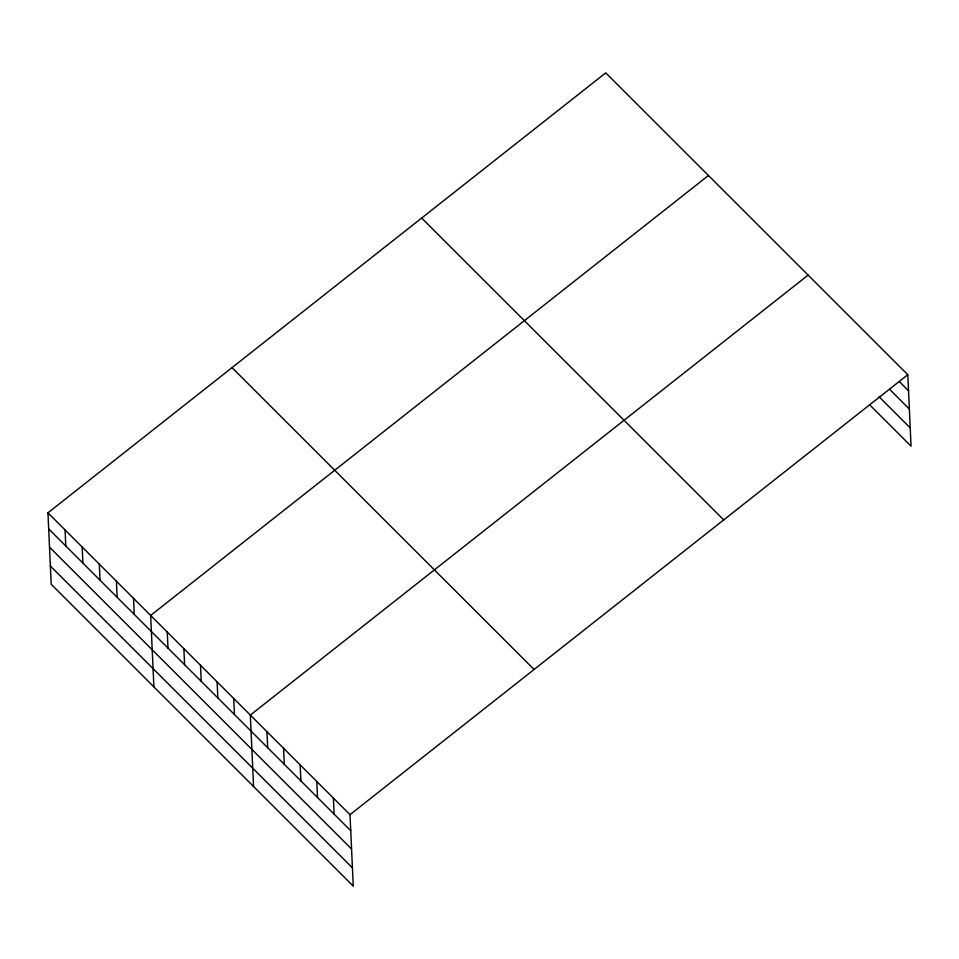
<?xml version="1.0" encoding="UTF-8"?>
<svg xmlns="http://www.w3.org/2000/svg" width="959" height="959" viewBox="0 0 959 959"><rect width="100%" height="100%" fill="white"/><g stroke="black" fill="none" stroke-linecap="round" stroke-linejoin="round"><path stroke-width="1.44" d="M47.95 512.825L350.011 814.671L353.26 886.14L51.199 584.283L47.95 512.825L605.74 72.86L907.801 374.717L911.05 446.175L869.513 404.674M708.437 175.497L150.647 615.45L153.896 686.908M808.125 275.101L250.335 715.066L253.572 786.524M350.011 814.671L907.801 374.717M899.194 381.43L908.533 390.769M889.64 389.342L909.36 409.061M879.067 396.762L910.223 427.894M421.672 218.053L723.733 519.898M232.018 367.633L534.079 669.49M48.681 528.877L350.742 830.734M49.508 547.157L351.569 849.015M50.359 566.002L352.433 867.847M333.396 798.068L334.128 814.131M316.782 781.465L317.513 797.528M300.167 764.862L300.898 780.926M283.564 748.26L284.284 764.323M266.95 731.657L267.681 747.72M233.72 698.464L234.452 714.515M217.106 681.861L217.837 697.912M200.491 665.258L201.222 681.31M183.876 648.656L184.607 664.707M167.262 632.053L167.993 648.104M133.529 598.344L134.26 614.407M116.423 581.238L117.142 597.301M99.304 564.132L100.036 580.195M82.186 547.026L82.918 563.089M65.068 529.919L65.799 545.983"/></g></svg>
